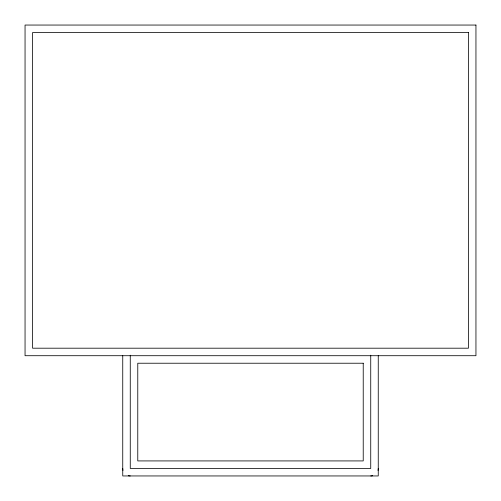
<?xml version="1.0" encoding="UTF-8"?>
<svg xmlns="http://www.w3.org/2000/svg" width="501" height="501" viewBox="0 0 501 501"><rect width="100%" height="100%" fill="white"/><g stroke="black" fill="none" stroke-linecap="round" stroke-linejoin="round"><path stroke-width="0.75" d="M378.255 355.71L378.255 475.95L122.745 475.95L122.745 355.71M370.74 355.222L370.74 468.435L130.26 468.435L130.26 355.222M130.26 475.95A7.515 7.515 0 0 1 128.312 475.693M123.002 470.383A7.515 7.515 0 0 1 122.745 468.435M372.688 475.693A7.515 7.515 0 0 1 370.74 475.95M378.255 468.435A7.515 7.515 0 0 1 377.998 470.383M475.95 25.05L25.05 25.05L25.05 355.71L475.95 355.71L475.95 25.05M468.435 32.565L32.565 32.565L32.565 348.195L468.435 348.195L468.435 32.565M363.225 363.225L137.775 363.225L137.775 460.92L363.225 460.92L363.225 363.225"/></g></svg>
